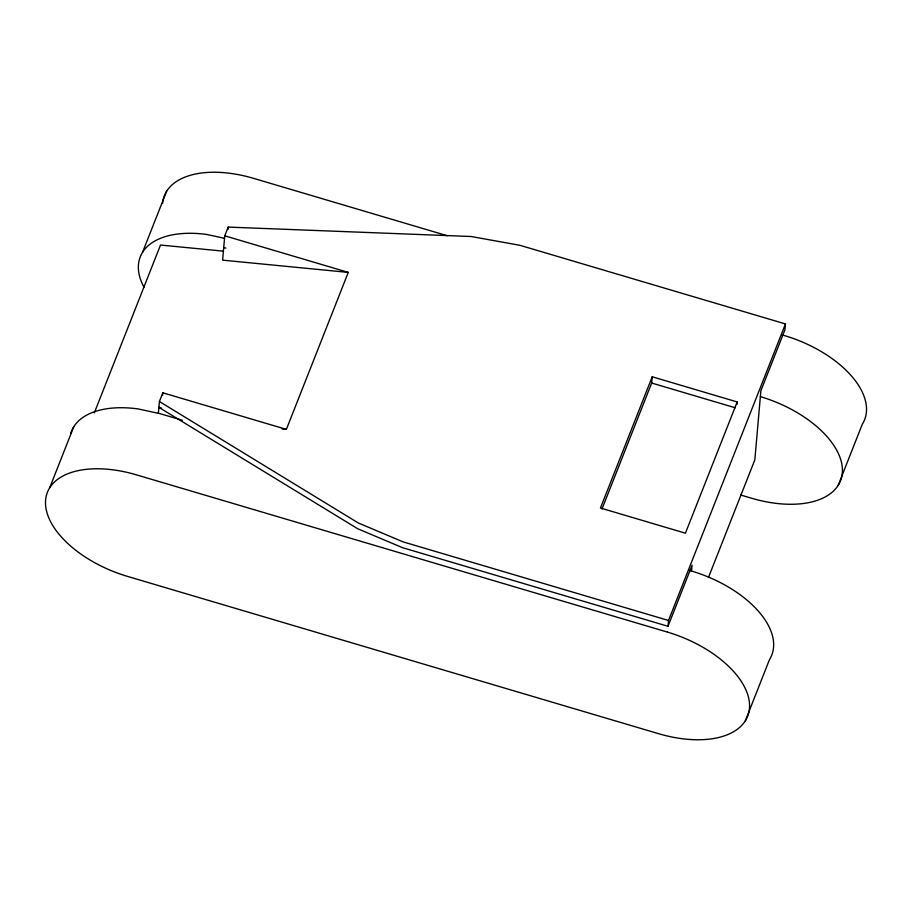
<?xml version="1.0" encoding="UTF-8"?>
<svg xmlns="http://www.w3.org/2000/svg" width="912" height="912" viewBox="0 0 912 912"><rect width="100%" height="100%" fill="white"/><g stroke="black" fill="none" stroke-linecap="round" stroke-linejoin="round"><path stroke-width="1.37" d="M158.369 413.33L159.406 401.519L162.838 392.798L286.368 429.381L348.27 272.392L224.751 235.809L228.194 227.088L471.208 236.516L519.931 245.305L785.449 323.942L784.947 329.756L760.87 390.815L754.828 459.899L708.442 577.513M162.61 395.42L162.838 392.798M224.751 235.809L222.619 260.148L348.27 272.392M227.989 229.414L228.194 227.088M602 508.964L651.67 383.029L652.217 376.781L737.181 401.941L736.964 404.438M161.618 408.154L158.893 407.345L357.743 528.766L402.488 547.667L668.006 626.293L668.519 620.479L785.449 323.942M745.366 720.765L769.443 659.718A90.938 49.51 21.5 0 0 691.57 571.06L692.083 565.246L668.006 626.293M49.693 487.772L73.769 426.725M142.557 252.282L166.634 191.235M94.324 412.862L160.501 245.032L223.269 251.153M652.217 376.781L600.461 508.018L685.425 533.189L737.181 401.941M838.231 485.275L862.307 424.228A90.938 49.51 21.5 0 0 784.434 335.582L781.709 334.772M282.127 428.971L286.368 429.381M224.443 238.306L206.796 234.464A90.938 49.51 21.5 0 0 143.993 287.189M223.714 247.619L225.88 248.087M447.245 235.718L253.388 178.307A90.938 49.51 21.5 0 0 162.541 203.513M651.67 383.029L735.289 407.789M740.555 494.965L751.477 498.203A90.938 49.51 21.5 0 0 842.323 473.009A90.938 49.51 21.5 0 0 760.357 396.629M182.366 420.261L160.523 413.797L138.008 408.907A90.938 49.51 21.5 0 0 70.612 433.827M688.845 570.251L691.57 571.06M668.519 620.479L402.99 541.842L358.256 522.952L159.406 401.519M667.493 632.119L136.447 474.844A90.938 49.51 21.5 0 0 45.6 500.05A90.938 49.51 21.5 0 0 127.566 576.418L658.612 733.693A90.938 49.51 21.5 0 0 749.459 708.487A90.938 49.51 21.5 0 0 667.493 632.119"/></g></svg>
